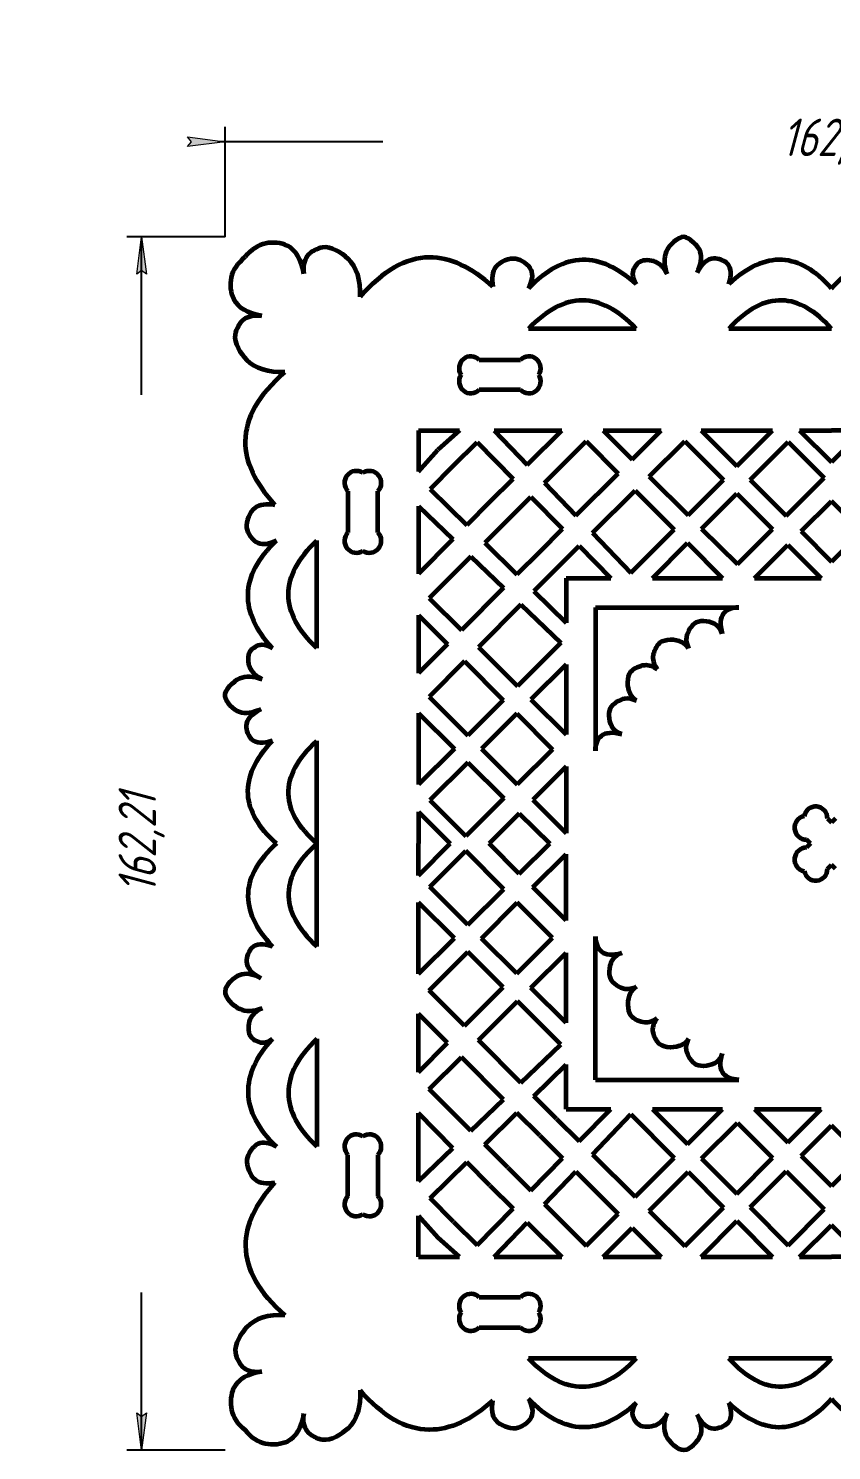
# Model space of a CAD drawing. Header units: millimetres. Extents: x -301 to 292, y 59 to 447.
# Drawn here: x -265.7 to -158.3, y 250.9 to 441 of the extents above; entities that cross this region are included whole.
import ezdxf

# ---------------------------------------------------------------- set-up
doc = ezdxf.new("R2010")
doc.units = ezdxf.units.MM
doc.linetypes.add('K5LT32775', pattern=[0])
doc.linetypes.add('K5LT_THIN', pattern=[0])
doc.styles.add('KDIMTEXTSTYLE', font='GOST_AU.SHX', dxfattribs={"width": 0.96, "oblique": 15, "height": 5})
doc.dimstyles.new('KDIMSTYLE (1.00)', dxfattribs={"dimtxt": 5, "dimasz": 1, "dimexe": 2, "dimexo": 0, "dimgap": 1, "dimtad": 1, "dimtxsty": 'KDIMTEXTSTYLE', "dimsah": 1, "dimcen": 0, "dimdle": 1, "dimadec": 0, "dimazin": 0, "dimtfac": 0.667, "dimtmove": 0, "dimatfit": 3, "dimfxl": 1, "dimtvp": 1, "dimtolj": 1, "dimtzin": 0, "dimarcsym": 0})

# ---------------------------------------------------------------- blocks, each defined once
blk = doc.blocks.new('KDIMARROW_01')
blk.add_hatch(color=0).paths.add_polyline_path([(0, 0), (-5, 0.66), (-4.5, 0), (-5, -0.66)])
at = {"color": 0, "linetype": 'K5LT_THIN', "lineweight": 18}
for p, q in [((-4.5, 0), (-5, 0.66)), ((-5, 0.66), (0, 0)), ((0, 0), (-5, -0.66)), ((-5, -0.66), (-4.5, 0)), ((0, 0), (-1, 0))]:
    blk.add_line(p, q, dxfattribs=at)

msp = doc.modelspace()

# ---------------------------------------------------------------- linework, layer by layer
at = {"color": 30, "linetype": 'K5LT32775', "lineweight": 60, "true_color": 0xff8000}
for p, q in [((-184.374, 400.855), (-198.773, 400.855)), ((-158.268, 400.855), (-172.006, 400.855)), ((-205.364, 396.693), (-199.854, 396.693)), ((-199.854, 392.693), (-205.364, 392.693)), ((-213.494, 387.259), (-208.007, 387.259)), ((-213.494, 387.259), (-213.494, 381.772)), ((-208.007, 387.259), (-210.907, 384.673)), ((-203.374, 387.259), (-198.961, 382.659)), ((-203.374, 387.259), (-194.315, 387.259)), ((-198.961, 382.659), (-194.315, 387.259)), ((-188.798, 387.259), (-184.913, 383.384)), ((-188.798, 387.259), (-181.026, 387.259)), ((-184.913, 383.384), (-181.026, 387.259)), ((-175.679, 387.259), (-170.922, 382.464)), ((-175.679, 387.259), (-166.155, 387.259)), ((-170.922, 382.464), (-166.155, 387.259)), ((-162.523, 387.259), (-158.259, 383.027)), ((-162.523, 387.259), (-158.259, 387.259)), ((-153.996, 387.259), (-158.259, 383.027)), ((-153.996, 387.259), (-158.259, 387.259)), ((-213.494, 381.772), (-210.907, 384.673)), ((-208.818, 382.583), (-205.661, 385.692)), ((-205.661, 385.692), (-200.841, 380.797)), ((-196.642, 380.242), (-191.07, 385.813)), ((-191.07, 385.813), (-186.788, 381.515)), ((-182.641, 381.117), (-177.888, 385.835)), ((-177.888, 385.835), (-172.724, 380.651)), ((-169.122, 380.649), (-164.048, 385.732)), ((-164.048, 385.732), (-159.232, 380.917)), ((-208.818, 382.583), (-211.927, 379.426)), ((-203.952, 377.717), (-200.841, 380.797)), ((-196.642, 380.242), (-192.449, 375.872)), ((-192.449, 375.872), (-186.788, 381.515)), ((-182.641, 381.117), (-177.429, 375.918)), ((-177.429, 375.918), (-172.724, 380.651)), ((-169.122, 380.649), (-164.345, 375.834)), ((-164.345, 375.834), (-159.232, 380.917)), ((-222.928, 379.129), (-222.928, 373.619)), ((-218.928, 373.619), (-218.928, 379.129)), ((-211.927, 379.426), (-207.032, 374.606)), ((-201.559, 375.324), (-198.482, 378.401)), ((-198.482, 378.401), (-194.237, 374.09)), ((-190.242, 373.572), (-184.527, 379.245)), ((-184.527, 379.245), (-179.32, 374.017)), ((-175.634, 374.128), (-170.925, 378.844)), ((-170.925, 378.844), (-166.144, 374.045)), ((-213.494, 377.139), (-208.894, 372.726)), ((-213.494, 377.139), (-213.494, 368.08)), ((-203.952, 377.717), (-207.032, 374.606)), ((-162.305, 373.777), (-158.259, 377.825)), ((-154.214, 373.777), (-158.259, 377.825)), ((-201.559, 375.324), (-204.636, 372.247)), ((-208.894, 372.726), (-213.494, 368.08)), ((-197.286, 371.051), (-194.237, 374.09)), ((-190.242, 373.572), (-185.095, 368.208)), ((-185.095, 368.208), (-179.32, 374.017)), ((-175.634, 374.128), (-170.855, 369.36)), ((-170.855, 369.36), (-166.144, 374.045)), ((-162.305, 373.777), (-158.259, 369.699)), ((-154.214, 373.777), (-158.259, 369.699)), ((-227.089, 358.139), (-227.089, 372.538)), ((-204.636, 372.247), (-200.325, 368.002)), ((-197.286, 371.051), (-200.325, 368.002)), ((-195.043, 368.808), (-192.005, 371.823)), ((-192.005, 371.823), (-187.778, 367.53)), ((-182.222, 367.53), (-177.535, 372.224)), ((-177.535, 372.224), (-172.859, 367.53)), ((-168.548, 367.53), (-164.094, 371.987)), ((-164.094, 371.987), (-159.655, 367.53)), ((-206.477, 370.407), (-212.048, 364.835)), ((-206.477, 370.407), (-202.107, 366.214)), ((-195.043, 368.808), (-198.058, 365.77)), ((-193.765, 367.53), (-187.778, 367.53)), ((-193.765, 367.53), (-193.765, 361.543)), ((-182.222, 367.53), (-172.859, 367.53)), ((-168.548, 367.53), (-159.655, 367.53)), ((-202.107, 366.214), (-207.75, 360.553)), ((-198.058, 365.77), (-193.765, 361.543)), ((-212.048, 364.835), (-207.75, 360.553)), ((-199.807, 364.007), (-205.48, 358.293)), ((-199.807, 364.007), (-194.443, 358.86)), ((-189.843, 363.608), (-170.661, 363.608)), ((-189.843, 363.608), (-189.843, 344.426)), ((-213.494, 362.563), (-209.619, 358.678)), ((-213.494, 362.563), (-213.494, 354.791)), ((-209.619, 358.678), (-213.494, 354.791)), ((-205.48, 358.293), (-200.251, 353.085)), ((-194.443, 358.86), (-200.251, 353.085)), ((-207.352, 356.406), (-212.07, 351.653)), ((-207.352, 356.406), (-202.153, 351.194)), ((-193.765, 355.987), (-198.459, 351.3)), ((-193.765, 355.987), (-193.765, 346.624)), ((-212.07, 351.653), (-206.886, 346.489)), ((-202.153, 351.194), (-206.886, 346.489)), ((-198.459, 351.3), (-193.765, 346.624)), ((-213.494, 349.444), (-208.698, 344.687)), ((-213.494, 349.444), (-213.494, 339.92)), ((-200.362, 349.399), (-205.079, 344.69)), ((-200.362, 349.399), (-195.595, 344.621)), ((-227.089, 332.026), (-227.089, 345.771)), ((-208.698, 344.687), (-213.494, 339.92)), ((-205.079, 344.69), (-200.28, 339.909)), ((-195.595, 344.621), (-200.28, 339.909)), ((-206.884, 342.888), (-211.967, 337.813)), ((-206.884, 342.888), (-202.068, 338.11)), ((-193.765, 342.313), (-198.221, 337.859)), ((-193.765, 342.313), (-193.765, 333.42)), ((-211.967, 337.813), (-207.152, 332.997)), ((-202.068, 338.11), (-207.152, 332.997)), ((-198.221, 337.859), (-193.765, 333.42)), ((-213.494, 336.288), (-209.262, 332.024)), ((-213.494, 336.288), (-213.494, 332.024)), ((-200.012, 336.07), (-204.06, 332.024)), ((-200.012, 336.07), (-195.934, 332.024)), ((-158.793, 335.387), (-158.259, 334.853)), ((-157.725, 335.387), (-158.259, 334.853)), ((-227.089, 318.278), (-227.089, 332.023)), ((-213.494, 327.761), (-209.262, 332.024)), ((-213.494, 327.761), (-213.494, 332.024)), ((-211.967, 326.236), (-207.152, 331.051)), ((-202.068, 325.939), (-207.152, 331.051)), ((-200.012, 327.979), (-204.06, 332.024)), ((-200.012, 327.979), (-195.934, 332.024)), ((-161.088, 332.024), (-161.622, 332.558)), ((-161.088, 332.024), (-161.622, 331.491)), ((-198.221, 326.19), (-193.765, 330.629)), ((-193.765, 321.736), (-193.765, 330.629)), ((-158.793, 328.662), (-158.259, 329.196)), ((-157.725, 328.662), (-158.259, 329.196)), ((-206.884, 321.161), (-211.967, 326.236)), ((-206.884, 321.161), (-202.068, 325.939)), ((-193.765, 321.736), (-198.221, 326.19)), ((-213.494, 314.605), (-213.494, 324.129)), ((-208.698, 319.361), (-213.494, 324.129)), ((-205.079, 319.359), (-200.28, 324.14)), ((-195.595, 319.428), (-200.28, 324.14)), ((-200.362, 314.649), (-195.595, 319.428)), ((-189.843, 300.44), (-189.843, 319.623)), ((-213.494, 314.605), (-208.698, 319.361)), ((-212.07, 312.396), (-206.886, 317.56)), ((-202.153, 312.854), (-206.886, 317.56)), ((-200.362, 314.649), (-205.079, 319.359)), ((-198.459, 312.749), (-193.765, 317.425)), ((-193.765, 308.061), (-193.765, 317.425)), ((-207.352, 307.643), (-212.07, 312.396)), ((-207.352, 307.643), (-202.153, 312.854)), ((-193.765, 308.061), (-198.459, 312.749)), ((-205.48, 305.756), (-200.251, 310.964)), ((-194.443, 305.189), (-200.251, 310.964)), ((-213.494, 301.486), (-213.494, 309.258)), ((-209.619, 305.37), (-213.494, 309.258)), ((-227.089, 305.91), (-227.089, 291.511)), ((-213.494, 301.486), (-209.619, 305.37)), ((-199.807, 300.041), (-205.48, 305.756)), ((-199.807, 300.041), (-194.443, 305.189)), ((-212.048, 299.214), (-207.75, 303.495)), ((-202.107, 297.835), (-207.75, 303.495)), ((-198.058, 298.279), (-193.765, 302.505)), ((-193.765, 296.519), (-193.765, 302.505)), ((-189.843, 300.44), (-170.661, 300.44)), ((-206.477, 293.642), (-212.048, 299.214)), ((-206.477, 293.642), (-202.107, 297.835)), ((-195.043, 295.241), (-198.058, 298.279)), ((-213.494, 286.909), (-213.494, 295.968)), ((-208.894, 291.323), (-213.494, 295.968)), ((-204.636, 291.802), (-200.325, 296.046)), ((-197.286, 292.998), (-200.325, 296.046)), ((-195.043, 295.241), (-192.005, 292.226)), ((-193.765, 296.519), (-187.778, 296.519)), ((-192.005, 292.226), (-187.778, 296.519)), ((-190.242, 290.476), (-185.095, 295.841)), ((-185.095, 295.841), (-179.32, 290.032)), ((-182.222, 296.519), (-177.535, 291.825)), ((-182.222, 296.519), (-172.859, 296.519)), ((-177.535, 291.825), (-172.859, 296.519)), ((-175.634, 289.921), (-170.855, 294.688)), ((-170.855, 294.688), (-166.144, 290.004)), ((-168.548, 296.519), (-164.094, 292.062)), ((-168.548, 296.519), (-159.655, 296.519)), ((-164.094, 292.062), (-159.655, 296.519)), ((-197.286, 292.998), (-194.237, 289.959)), ((-162.305, 290.272), (-158.259, 294.35)), ((-154.214, 290.272), (-158.259, 294.35)), ((-213.494, 286.909), (-208.894, 291.323)), ((-201.559, 288.724), (-204.636, 291.802)), ((-222.928, 284.92), (-222.928, 290.43)), ((-218.928, 290.43), (-218.928, 284.92)), ((-211.927, 284.623), (-207.032, 289.442)), ((-203.952, 286.331), (-207.032, 289.442)), ((-198.482, 285.647), (-194.237, 289.959)), ((-190.242, 290.476), (-184.527, 284.804)), ((-184.527, 284.804), (-179.32, 290.032)), ((-175.634, 289.921), (-170.925, 285.204)), ((-170.925, 285.204), (-166.144, 290.004)), ((-162.305, 290.272), (-158.259, 286.224)), ((-154.214, 290.272), (-158.259, 286.224)), ((-201.559, 288.724), (-198.482, 285.647)), ((-196.642, 283.807), (-192.449, 288.176)), ((-192.449, 288.176), (-186.788, 282.534)), ((-182.641, 282.932), (-177.429, 288.131)), ((-177.429, 288.131), (-172.724, 283.398)), ((-169.122, 283.4), (-164.345, 288.215)), ((-164.345, 288.215), (-159.232, 283.132)), ((-203.952, 286.331), (-200.841, 283.251)), ((-208.818, 281.466), (-211.927, 284.623)), ((-196.642, 283.807), (-191.07, 278.235)), ((-177.888, 278.214), (-172.724, 283.398)), ((-169.122, 283.4), (-164.048, 278.317)), ((-213.494, 276.79), (-213.494, 282.277)), ((-213.494, 282.277), (-210.907, 279.376)), ((-208.818, 281.466), (-205.661, 278.356)), ((-205.661, 278.356), (-200.841, 283.251)), ((-203.374, 276.79), (-198.961, 281.39)), ((-198.961, 281.39), (-194.315, 276.79)), ((-191.07, 278.235), (-186.788, 282.534)), ((-182.641, 282.932), (-177.888, 278.214)), ((-175.679, 276.79), (-170.922, 281.585)), ((-170.922, 281.585), (-166.155, 276.79)), ((-164.048, 278.317), (-159.232, 283.132)), ((-188.798, 276.79), (-184.913, 280.665)), ((-184.913, 280.665), (-181.026, 276.79)), ((-162.523, 276.79), (-158.259, 281.022)), ((-153.996, 276.79), (-158.259, 281.022)), ((-208.007, 276.79), (-210.907, 279.376)), ((-213.494, 276.79), (-208.007, 276.79)), ((-203.374, 276.79), (-194.315, 276.79)), ((-188.798, 276.79), (-181.026, 276.79)), ((-175.679, 276.79), (-166.155, 276.79)), ((-162.523, 276.79), (-158.259, 276.79)), ((-153.996, 276.79), (-158.259, 276.79)), ((-199.854, 271.355), (-205.364, 271.355)), ((-205.364, 267.355), (-199.854, 267.355)), ((-184.374, 263.194), (-198.773, 263.194)), ((-158.269, 263.194), (-172.006, 263.194))]:
    msp.add_line(p, q, dxfattribs=at)
for centre, start, end in [((-206.486, 395.571), 45, 213.5549), ((-198.731, 395.571), 326.4451, 135), ((-206.486, 393.816), 146.4451, 315), ((-198.731, 393.816), 225, 33.5549), ((-221.806, 380.251), 56.4451, 225), ((-220.051, 380.251), 315, 123.5549), ((-221.806, 372.496), 135, 303.5549), ((-220.051, 372.496), 236.4451, 45), ((-160.381, 335.387), 0, 168.5549), ((-161.622, 334.146), 101.4451, 270), ((-161.622, 329.903), 90, 258.5549), ((-160.381, 328.662), 191.4451, 360), ((-221.806, 291.552), 56.4451, 225), ((-220.051, 291.552), 315, 123.5549), ((-221.806, 283.798), 135, 303.5549), ((-220.051, 283.798), 236.4451, 45), ((-206.486, 270.233), 45, 213.5549), ((-198.731, 270.233), 326.4451, 135), ((-206.486, 268.478), 146.4451, 315), ((-198.731, 268.478), 225, 33.5549)]:
    msp.add_arc(centre, 1.587, start, end, dxfattribs=at)
for points, knots in [([(-176.241, 408.357), (-175.686, 409.444), (-175.548, 410.382), (-175.828, 411.173), (-176.114, 411.98), (-177.258, 413.098), (-177.995, 413.131), (-178.77, 413.166), (-179.998, 412.014), (-180.368, 411.173), (-180.729, 410.353), (-180.69, 409.354), (-180.25, 408.175)], [0, 0, 0, 0, 1, 1, 1, 2, 2, 2, 3, 3, 3, 4, 4, 4, 4]), ([(-228.819, 408.211), (-229.136, 410.106), (-229.872, 411.353), (-231.027, 411.95), (-231.809, 412.354), (-233.048, 412.469), (-233.947, 412.27), (-234.954, 412.048), (-235.868, 411.443), (-236.689, 410.454)], [0, 0, 0, 0, 1, 1, 1, 2, 2, 2, 3, 3, 3, 3]), ([(-221.306, 405.113), (-221.199, 407.38), (-221.734, 409.078), (-222.908, 410.205), (-223.732, 410.996), (-225.22, 411.916), (-226.327, 411.736), (-227.029, 411.622), (-227.976, 411.146), (-228.392, 410.561), (-228.81, 409.973), (-228.952, 409.19), (-228.819, 408.211)], [0, 0, 0, 0, 1, 1, 1, 2, 2, 2, 3, 3, 3, 4, 4, 4, 4]), ([(-234.446, 402.585), (-236.341, 402.901), (-237.588, 403.637), (-238.185, 404.792), (-238.589, 405.574), (-238.704, 406.813), (-238.505, 407.712), (-238.283, 408.719), (-237.677, 409.633), (-236.689, 410.454)], [0, 0, 0, 0, 1, 1, 1, 2, 2, 2, 3, 3, 3, 3]), ([(-203.558, 406.454), (-206.444, 409.097), (-209.273, 410.407), (-212.047, 410.383), (-215.206, 410.356), (-218.292, 408.599), (-221.306, 405.113)], [0, 0, 0, 0, 1, 1, 1, 2, 2, 2, 2]), ([(-198.773, 406.242), (-198.26, 407.225), (-198.138, 408.045), (-198.406, 408.7), (-198.683, 409.377), (-199.747, 410.09), (-200.487, 410.204), (-201.321, 410.332), (-202.663, 409.782), (-203.166, 409.112), (-203.633, 408.49), (-203.764, 407.603), (-203.558, 406.454)], [0, 0, 0, 0, 1, 1, 1, 2, 2, 2, 3, 3, 3, 4, 4, 4, 4]), ([(-184.374, 406.796), (-186.809, 409.026), (-189.209, 410.113), (-191.573, 410.057), (-194.011, 410), (-196.411, 408.728), (-198.773, 406.242)], [0, 0, 0, 0, 1, 1, 1, 2, 2, 2, 2]), ([(-180.25, 408.175), (-180.646, 408.994), (-181.16, 409.534), (-181.792, 409.796), (-182.403, 410.049), (-183.431, 410.118), (-183.956, 409.775), (-184.395, 409.489), (-184.834, 408.758), (-184.863, 408.209), (-184.886, 407.756), (-184.723, 407.285), (-184.374, 406.796)], [0, 0, 0, 0, 1, 1, 1, 2, 2, 2, 3, 3, 3, 4, 4, 4, 4]), ([(-172.006, 406.796), (-171.599, 408.051), (-171.656, 408.966), (-172.178, 409.54), (-172.553, 409.953), (-173.451, 410.281), (-174.018, 410.253), (-174.862, 410.21), (-175.603, 409.578), (-176.241, 408.357)], [0, 0, 0, 0, 1, 1, 1, 2, 2, 2, 3, 3, 3, 3]), ([(-158.259, 406.242), (-160.408, 408.662), (-162.61, 409.933), (-164.868, 410.057), (-167.189, 410.184), (-169.569, 409.097), (-172.006, 406.796)], [0, 0, 0, 0, 1, 1, 1, 2, 2, 2, 2]), ([(-158.259, 406.242), (-156.111, 408.662), (-153.908, 409.933), (-151.651, 410.057), (-149.329, 410.184), (-146.95, 409.097), (-144.513, 406.796)], [0, 0, 0, 0, 1, 1, 1, 2, 2, 2, 2]), ([(-184.374, 400.855), (-186.774, 403.38), (-189.173, 404.642), (-191.573, 404.642), (-193.973, 404.642), (-196.373, 403.38), (-198.773, 400.855)], [0, 0, 0, 0, 1, 1, 1, 2, 2, 2, 2]), ([(-158.268, 400.855), (-160.448, 403.306), (-162.648, 404.569), (-164.868, 404.642), (-167.224, 404.72), (-169.604, 403.456), (-172.006, 400.855)], [0, 0, 0, 0, 1, 1, 1, 2, 2, 2, 2]), ([(-231.348, 395.071), (-233.615, 394.965), (-235.313, 395.499), (-236.44, 396.673), (-237.231, 397.497), (-238.151, 398.986), (-237.971, 400.092), (-237.857, 400.794), (-237.381, 401.741), (-236.796, 402.157), (-236.208, 402.575), (-235.425, 402.718), (-234.446, 402.585)], [0, 0, 0, 0, 1, 1, 1, 2, 2, 2, 3, 3, 3, 4, 4, 4, 4]), ([(-232.688, 377.323), (-235.332, 380.209), (-236.642, 383.039), (-236.618, 385.812), (-236.591, 388.971), (-234.834, 392.057), (-231.348, 395.071)], [0, 0, 0, 0, 1, 1, 1, 2, 2, 2, 2]), ([(-232.477, 372.538), (-233.46, 372.025), (-234.28, 371.903), (-234.935, 372.171), (-235.611, 372.448), (-236.325, 373.512), (-236.439, 374.252), (-236.567, 375.086), (-236.017, 376.428), (-235.347, 376.931), (-234.725, 377.398), (-233.838, 377.529), (-232.688, 377.323)], [0, 0, 0, 0, 1, 1, 1, 2, 2, 2, 3, 3, 3, 4, 4, 4, 4]), ([(-233.031, 358.139), (-235.26, 360.574), (-236.348, 362.974), (-236.292, 365.338), (-236.235, 367.776), (-234.963, 370.176), (-232.477, 372.538)], [0, 0, 0, 0, 1, 1, 1, 2, 2, 2, 2]), ([(-227.089, 358.139), (-229.614, 360.539), (-230.877, 362.939), (-230.877, 365.338), (-230.877, 367.738), (-229.614, 370.138), (-227.089, 372.538)], [0, 0, 0, 0, 1, 1, 1, 2, 2, 2, 2]), ([(-170.661, 363.608), (-171.619, 363.565), (-172.295, 363.297), (-172.687, 362.803), (-173.153, 362.216), (-173.218, 361.309), (-172.882, 360.083)], [0, 0, 0, 0, 1, 1, 1, 2, 2, 2, 2]), ([(-172.882, 360.083), (-173.072, 360.571), (-173.329, 360.952), (-173.654, 361.224), (-174.293, 361.761), (-175.665, 361.931), (-176.354, 361.581), (-176.944, 361.281), (-177.56, 360.344), (-177.66, 359.652), (-177.73, 359.166), (-177.636, 358.656), (-177.378, 358.122)], [0, 0, 0, 0, 1, 1, 1, 2, 2, 2, 3, 3, 3, 4, 4, 4, 4]), ([(-177.378, 358.122), (-177.639, 358.478), (-177.936, 358.75), (-178.271, 358.937), (-179.059, 359.376), (-180.589, 359.393), (-181.248, 358.851), (-181.701, 358.478), (-182.096, 357.61), (-182.135, 357.005), (-182.172, 356.446), (-181.989, 355.895), (-181.588, 355.353)], [0, 0, 0, 0, 1, 1, 1, 2, 2, 2, 3, 3, 3, 4, 4, 4, 4]), ([(-234.41, 354.015), (-235.229, 354.411), (-235.769, 354.925), (-236.031, 355.557), (-236.284, 356.168), (-236.353, 357.196), (-236.01, 357.721), (-235.723, 358.16), (-234.993, 358.599), (-234.444, 358.628), (-233.991, 358.652), (-233.52, 358.489), (-233.031, 358.139)], [0, 0, 0, 0, 1, 1, 1, 2, 2, 2, 3, 3, 3, 4, 4, 4, 4]), ([(-184.357, 351.143), (-184.713, 351.404), (-184.985, 351.701), (-185.172, 352.036), (-185.611, 352.824), (-185.627, 354.354), (-185.086, 355.013), (-184.713, 355.466), (-183.845, 355.861), (-183.24, 355.9), (-182.681, 355.937), (-182.13, 355.754), (-181.588, 355.353)], [0, 0, 0, 0, 1, 1, 1, 2, 2, 2, 3, 3, 3, 4, 4, 4, 4]), ([(-234.592, 350.006), (-235.679, 349.451), (-236.617, 349.313), (-237.407, 349.593), (-238.215, 349.879), (-239.333, 351.023), (-239.366, 351.76), (-239.401, 352.535), (-238.249, 353.764), (-237.407, 354.134), (-236.587, 354.494), (-235.588, 354.455), (-234.41, 354.015)], [0, 0, 0, 0, 1, 1, 1, 2, 2, 2, 3, 3, 3, 4, 4, 4, 4]), ([(-233.031, 345.771), (-234.286, 345.364), (-235.201, 345.422), (-235.775, 345.943), (-236.188, 346.318), (-236.516, 347.216), (-236.488, 347.783), (-236.445, 348.627), (-235.813, 349.368), (-234.592, 350.006)], [0, 0, 0, 0, 1, 1, 1, 2, 2, 2, 3, 3, 3, 3]), ([(-186.317, 346.647), (-186.806, 346.837), (-187.187, 347.094), (-187.459, 347.419), (-187.996, 348.058), (-188.166, 349.43), (-187.815, 350.119), (-187.516, 350.709), (-186.579, 351.325), (-185.887, 351.425), (-185.401, 351.495), (-184.891, 351.401), (-184.357, 351.143)], [0, 0, 0, 0, 1, 1, 1, 2, 2, 2, 3, 3, 3, 4, 4, 4, 4]), ([(-189.843, 344.426), (-189.8, 345.384), (-189.532, 346.06), (-189.038, 346.452), (-188.451, 346.919), (-187.544, 346.984), (-186.317, 346.647)], [0, 0, 0, 0, 1, 1, 1, 2, 2, 2, 2]), ([(-232.477, 332.024), (-234.897, 334.173), (-236.168, 336.375), (-236.292, 338.633), (-236.419, 340.954), (-235.332, 343.334), (-233.031, 345.771)], [0, 0, 0, 0, 1, 1, 1, 2, 2, 2, 2]), ([(-227.089, 332.026), (-229.542, 334.209), (-230.804, 336.411), (-230.877, 338.633), (-230.954, 340.99), (-229.691, 343.37), (-227.089, 345.771)], [0, 0, 0, 0, 1, 1, 1, 2, 2, 2, 2]), ([(-232.477, 332.024), (-234.897, 329.876), (-236.168, 327.673), (-236.292, 325.416), (-236.419, 323.094), (-235.332, 320.715), (-233.031, 318.278)], [0, 0, 0, 0, 1, 1, 1, 2, 2, 2, 2]), ([(-227.089, 332.023), (-229.542, 329.84), (-230.804, 327.638), (-230.877, 325.416), (-230.954, 323.059), (-229.691, 320.679), (-227.089, 318.278)], [0, 0, 0, 0, 1, 1, 1, 2, 2, 2, 2]), ([(-189.843, 319.623), (-189.8, 318.664), (-189.532, 317.989), (-189.038, 317.597), (-188.451, 317.13), (-187.544, 317.065), (-186.317, 317.402)], [0, 0, 0, 0, 1, 1, 1, 2, 2, 2, 2]), ([(-233.031, 318.278), (-234.286, 318.685), (-235.201, 318.627), (-235.775, 318.105), (-236.188, 317.731), (-236.516, 316.832), (-236.488, 316.266), (-236.445, 315.422), (-235.813, 314.681), (-234.592, 314.043)], [0, 0, 0, 0, 1, 1, 1, 2, 2, 2, 3, 3, 3, 3]), ([(-186.317, 317.402), (-186.806, 317.212), (-187.187, 316.955), (-187.459, 316.63), (-187.996, 315.991), (-188.166, 314.619), (-187.815, 313.929), (-187.516, 313.34), (-186.579, 312.724), (-185.887, 312.624), (-185.401, 312.553), (-184.891, 312.647), (-184.357, 312.906)], [0, 0, 0, 0, 1, 1, 1, 2, 2, 2, 3, 3, 3, 4, 4, 4, 4]), ([(-234.592, 314.043), (-235.679, 314.598), (-236.617, 314.735), (-237.407, 314.455), (-238.215, 314.169), (-239.333, 313.025), (-239.366, 312.289), (-239.401, 311.513), (-238.249, 310.285), (-237.407, 309.915), (-236.587, 309.555), (-235.588, 309.594), (-234.41, 310.034)], [0, 0, 0, 0, 1, 1, 1, 2, 2, 2, 3, 3, 3, 4, 4, 4, 4]), ([(-184.357, 312.906), (-184.713, 312.645), (-184.985, 312.347), (-185.172, 312.013), (-185.611, 311.225), (-185.627, 309.695), (-185.086, 309.036), (-184.713, 308.583), (-183.845, 308.188), (-183.24, 308.149), (-182.681, 308.112), (-182.13, 308.294), (-181.588, 308.695)], [0, 0, 0, 0, 1, 1, 1, 2, 2, 2, 3, 3, 3, 4, 4, 4, 4]), ([(-234.41, 310.034), (-235.229, 309.638), (-235.769, 309.123), (-236.031, 308.492), (-236.284, 307.88), (-236.353, 306.853), (-236.01, 306.328), (-235.723, 305.889), (-234.993, 305.45), (-234.444, 305.421), (-233.991, 305.397), (-233.52, 305.56), (-233.031, 305.91)], [0, 0, 0, 0, 1, 1, 1, 2, 2, 2, 3, 3, 3, 4, 4, 4, 4]), ([(-177.378, 305.927), (-177.639, 305.571), (-177.936, 305.299), (-178.271, 305.112), (-179.059, 304.672), (-180.589, 304.656), (-181.248, 305.198), (-181.701, 305.571), (-182.096, 306.439), (-182.135, 307.044), (-182.172, 307.603), (-181.989, 308.154), (-181.588, 308.695)], [0, 0, 0, 0, 1, 1, 1, 2, 2, 2, 3, 3, 3, 4, 4, 4, 4]), ([(-233.031, 305.91), (-235.26, 303.475), (-236.348, 301.075), (-236.292, 298.71), (-236.235, 296.273), (-234.963, 293.873), (-232.477, 291.511)], [0, 0, 0, 0, 1, 1, 1, 2, 2, 2, 2]), ([(-227.089, 305.91), (-229.614, 303.51), (-230.877, 301.11), (-230.877, 298.71), (-230.877, 296.311), (-229.614, 293.911), (-227.089, 291.511)], [0, 0, 0, 0, 1, 1, 1, 2, 2, 2, 2]), ([(-172.882, 303.966), (-173.072, 303.478), (-173.329, 303.097), (-173.654, 302.824), (-174.293, 302.288), (-175.665, 302.118), (-176.354, 302.468), (-176.944, 302.768), (-177.56, 303.704), (-177.66, 304.397), (-177.73, 304.883), (-177.636, 305.392), (-177.378, 305.927)], [0, 0, 0, 0, 1, 1, 1, 2, 2, 2, 3, 3, 3, 4, 4, 4, 4]), ([(-170.661, 300.44), (-171.619, 300.483), (-172.295, 300.752), (-172.687, 301.245), (-173.153, 301.833), (-173.218, 302.74), (-172.882, 303.966)], [0, 0, 0, 0, 1, 1, 1, 2, 2, 2, 2]), ([(-232.477, 291.511), (-233.46, 292.023), (-234.28, 292.146), (-234.935, 291.878), (-235.611, 291.601), (-236.325, 290.537), (-236.439, 289.796), (-236.567, 288.962), (-236.017, 287.62), (-235.347, 287.117), (-234.725, 286.65), (-233.838, 286.52), (-232.688, 286.726)], [0, 0, 0, 0, 1, 1, 1, 2, 2, 2, 3, 3, 3, 4, 4, 4, 4]), ([(-232.688, 286.726), (-235.332, 283.84), (-236.642, 281.01), (-236.618, 278.236), (-236.591, 275.078), (-234.834, 271.991), (-231.348, 268.978)], [0, 0, 0, 0, 1, 1, 1, 2, 2, 2, 2]), ([(-231.348, 268.978), (-233.615, 269.084), (-235.313, 268.55), (-236.44, 267.375), (-237.231, 266.551), (-238.151, 265.063), (-237.971, 263.957), (-237.857, 263.255), (-237.381, 262.307), (-236.796, 261.892), (-236.208, 261.474), (-235.425, 261.331), (-234.446, 261.464)], [0, 0, 0, 0, 1, 1, 1, 2, 2, 2, 3, 3, 3, 4, 4, 4, 4]), ([(-184.374, 263.194), (-186.774, 260.669), (-189.173, 259.407), (-191.573, 259.407), (-193.973, 259.407), (-196.373, 260.669), (-198.773, 263.194)], [0, 0, 0, 0, 1, 1, 1, 2, 2, 2, 2]), ([(-158.269, 263.194), (-160.449, 260.743), (-162.648, 259.48), (-164.868, 259.407), (-167.224, 259.329), (-169.604, 260.592), (-172.006, 263.194)], [0, 0, 0, 0, 1, 1, 1, 2, 2, 2, 2]), ([(-234.446, 261.464), (-236.341, 261.148), (-237.588, 260.412), (-238.185, 259.256), (-238.589, 258.475), (-238.704, 257.236), (-238.505, 256.336), (-238.283, 255.33), (-237.677, 254.416), (-236.689, 253.594)], [0, 0, 0, 0, 1, 1, 1, 2, 2, 2, 3, 3, 3, 3]), ([(-221.306, 258.936), (-221.199, 256.668), (-221.734, 254.971), (-222.908, 253.844), (-223.732, 253.053), (-225.22, 252.133), (-226.327, 252.313), (-227.029, 252.426), (-227.976, 252.903), (-228.392, 253.488), (-228.81, 254.076), (-228.952, 254.859), (-228.819, 255.838)], [0, 0, 0, 0, 1, 1, 1, 2, 2, 2, 3, 3, 3, 4, 4, 4, 4]), ([(-203.558, 257.595), (-206.444, 254.952), (-209.273, 253.642), (-212.047, 253.666), (-215.206, 253.693), (-218.292, 255.45), (-221.306, 258.936)], [0, 0, 0, 0, 1, 1, 1, 2, 2, 2, 2]), ([(-198.773, 257.807), (-198.26, 256.823), (-198.138, 256.004), (-198.406, 255.349), (-198.683, 254.672), (-199.747, 253.958), (-200.487, 253.845), (-201.321, 253.717), (-202.663, 254.267), (-203.166, 254.937), (-203.633, 255.559), (-203.764, 256.445), (-203.558, 257.595)], [0, 0, 0, 0, 1, 1, 1, 2, 2, 2, 3, 3, 3, 4, 4, 4, 4]), ([(-184.374, 257.253), (-186.809, 255.023), (-189.209, 253.936), (-191.573, 253.992), (-194.011, 254.049), (-196.411, 255.321), (-198.773, 257.807)], [0, 0, 0, 0, 1, 1, 1, 2, 2, 2, 2]), ([(-180.25, 255.873), (-180.646, 255.055), (-181.16, 254.515), (-181.792, 254.253), (-182.403, 253.999), (-183.431, 253.93), (-183.956, 254.273), (-184.395, 254.56), (-184.834, 255.291), (-184.863, 255.84), (-184.886, 256.293), (-184.723, 256.764), (-184.374, 257.253)], [0, 0, 0, 0, 1, 1, 1, 2, 2, 2, 3, 3, 3, 4, 4, 4, 4]), ([(-172.006, 257.253), (-171.599, 255.998), (-171.656, 255.083), (-172.178, 254.508), (-172.553, 254.096), (-173.451, 253.768), (-174.018, 253.796), (-174.862, 253.839), (-175.603, 254.47), (-176.241, 255.692)], [0, 0, 0, 0, 1, 1, 1, 2, 2, 2, 3, 3, 3, 3]), ([(-158.259, 257.807), (-160.408, 255.387), (-162.61, 254.115), (-164.868, 253.992), (-167.189, 253.865), (-169.569, 254.952), (-172.006, 257.253)], [0, 0, 0, 0, 1, 1, 1, 2, 2, 2, 2]), ([(-158.259, 257.807), (-156.111, 255.387), (-153.908, 254.115), (-151.651, 253.992), (-149.329, 253.865), (-146.95, 254.952), (-144.513, 257.253)], [0, 0, 0, 0, 1, 1, 1, 2, 2, 2, 2]), ([(-228.819, 255.838), (-229.136, 253.942), (-229.872, 252.696), (-231.027, 252.099), (-231.809, 251.695), (-233.048, 251.58), (-233.947, 251.778), (-234.954, 252.001), (-235.868, 252.606), (-236.689, 253.594)], [0, 0, 0, 0, 1, 1, 1, 2, 2, 2, 3, 3, 3, 3]), ([(-176.241, 255.692), (-175.686, 254.605), (-175.548, 253.666), (-175.828, 252.876), (-176.114, 252.069), (-177.258, 250.951), (-177.995, 250.918), (-178.77, 250.882), (-179.998, 252.035), (-180.368, 252.876), (-180.729, 253.696), (-180.69, 254.695), (-180.25, 255.873)], [0, 0, 0, 0, 1, 1, 1, 2, 2, 2, 3, 3, 3, 4, 4, 4, 4])]:
    msp.add_open_spline(points, degree=3, knots=knots, dxfattribs=at)

# ---------------------------------------------------------------- dimensions: what is measured, and where the dimension line sits
at = {"color": 7}
msp.add_linear_dim(base=(-239.366, 425.861), p1=(-77.153, 413.131), p2=(-239.366, 413.131), location=(-158.259, 425.861), dimstyle='KDIMSTYLE (1.00)', override={"dimexo": 0, "dimpost": '\\H5.0;\\W0.965;\\Q15;<>', "dimblk1": 'KDIMARROW_01', "dimblk2": 'KDIMARROW_01', "dimse1": 0, "dimse2": 0, "dimclrt": 7, "dimtolj": 1}, dxfattribs=at).render()
msp.add_linear_dim(base=(-250.515, 413.131), p1=(-239.366, 250.918), p2=(-239.366, 413.131), angle=90, location=(-250.515, 332.024), dimstyle='KDIMSTYLE (1.00)', override={"dimexo": 0, "dimpost": '\\H5.0;\\W0.965;\\Q15;<>', "dimblk1": 'KDIMARROW_01', "dimblk2": 'KDIMARROW_01', "dimse1": 0, "dimse2": 0, "dimclrt": 7, "dimtolj": 1}, dxfattribs=at).render()

doc.saveas('drawing.dxf')
